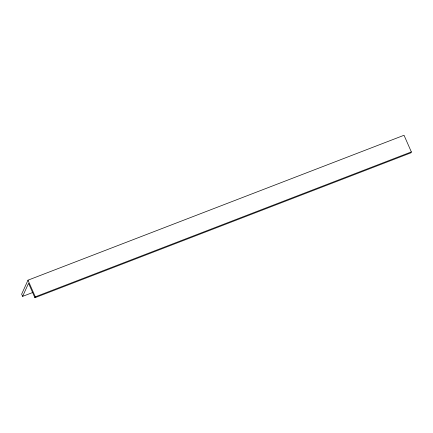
<?xml version="1.0" encoding="UTF-8"?>
<svg xmlns="http://www.w3.org/2000/svg" width="433" height="433" viewBox="0 0 433 433"><rect width="100%" height="100%" fill="white"/><g stroke="black" fill="none" stroke-linecap="round" stroke-linejoin="round"><path stroke-width="0.65" d="M22.624 296.378L28.556 283.301L34.9 297.731L410.944 152.817L411.35 151.923L404.032 135.269L27.988 280.183L21.65 294.159L22.624 296.378L32.719 292.491M34.9 297.731L35.306 296.838L411.35 151.923M27.988 280.183L35.306 296.838"/></g></svg>
